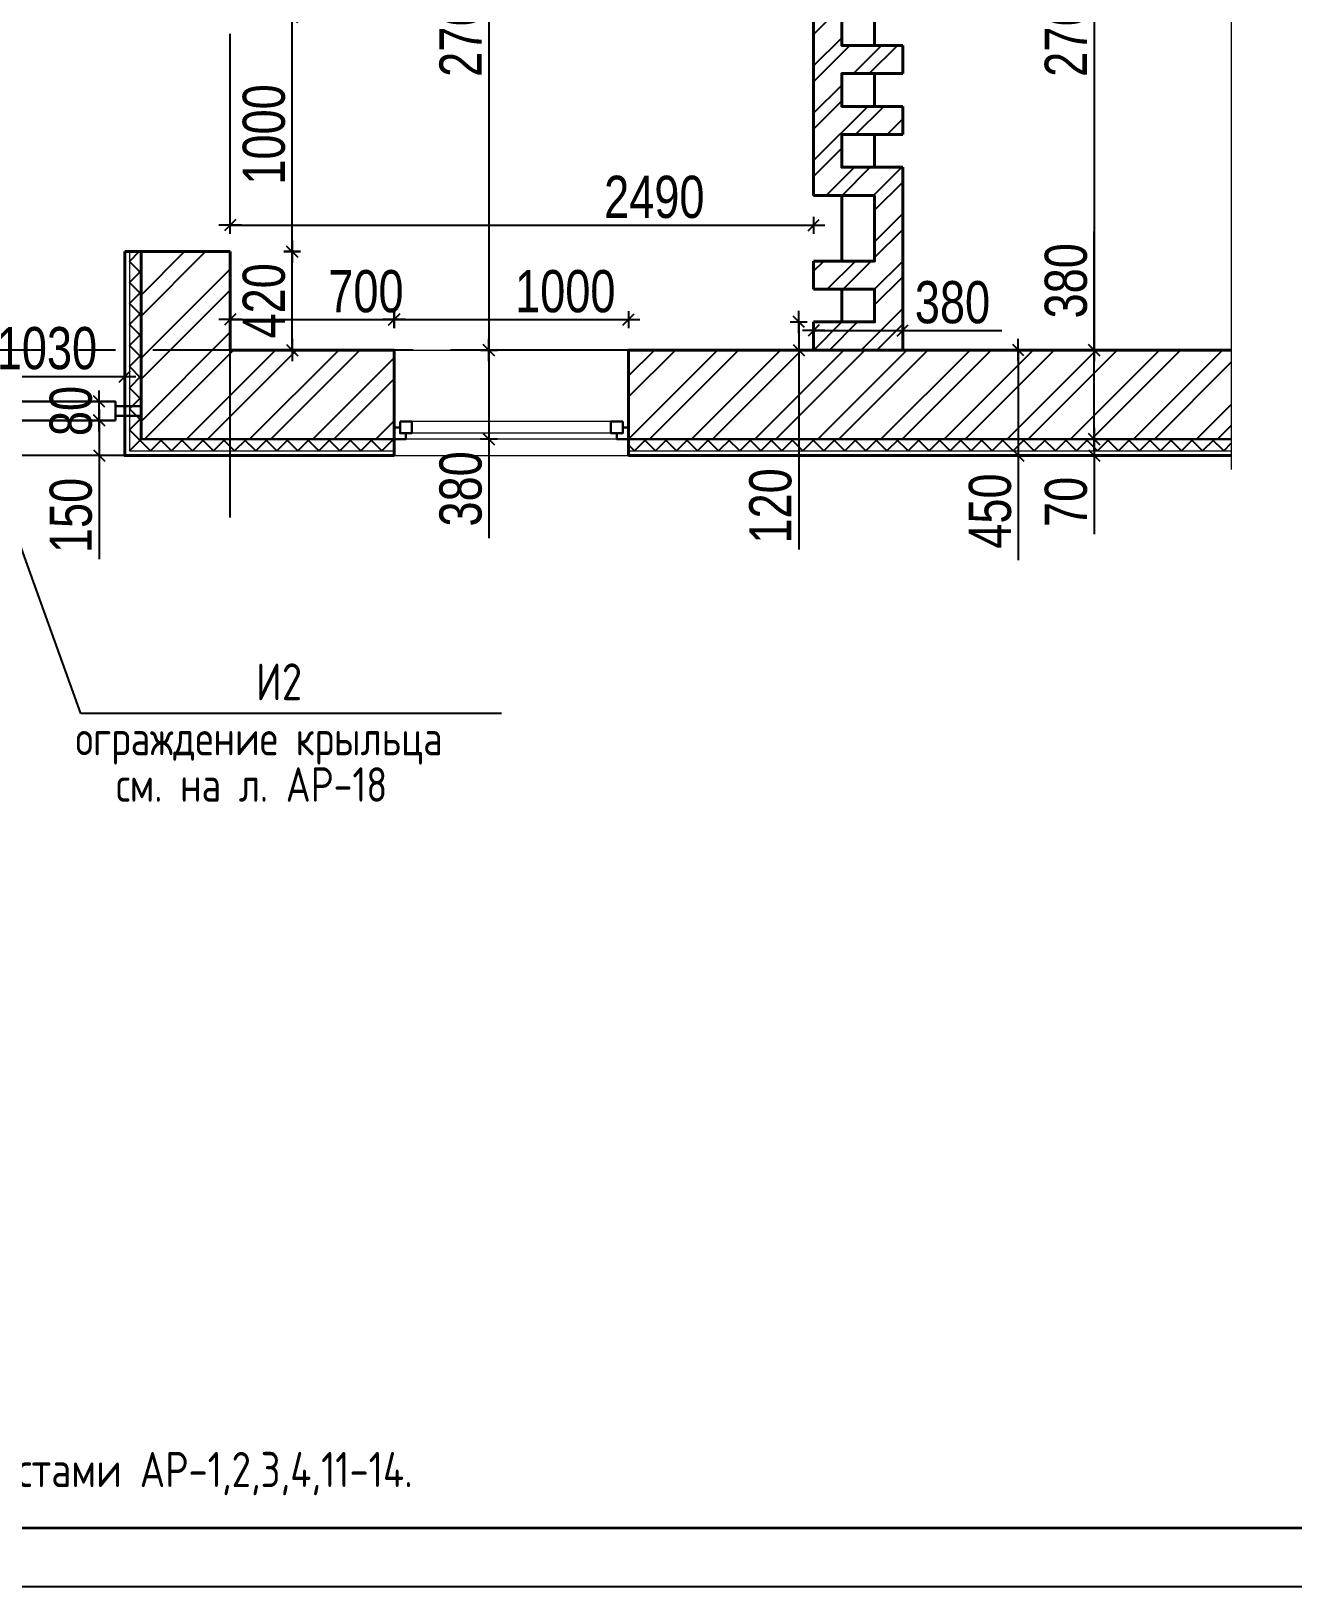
# Model space of a CAD drawing. Extents: x -12289450 to -10763036, y -7834513 to -6150123.
# Drawn here: x -11104775 to -11099391, y -7687111 to -7680473 of the extents above; entities that cross this region are included whole.
import ezdxf

# ---------------------------------------------------------------- set-up
doc = ezdxf.new("R2010")
doc.units = 0
doc.header["$LTSCALE"] = 25
doc.header["$PDMODE"] = 35
doc.linetypes.add('CENTER', pattern=[50.8, 31.75, -6.35, 6.35, -6.35])
doc.layers.get('DefPoints').update_dxf_attribs({"color": 10, "lineweight": 30})
for name, color, linetype in [('004-ВСПЛИНИИ', 15, 'Continuous'), ('005-РАЗМЕРЫ', 252, 'Continuous'), ('008-ШТРИХОВКА', 252, 'Continuous'), ('014-ОСИ', 251, 'CENTER'), ('Annotation - Text', 7, 'Continuous'), ('ArchiCAD', 7, 'Continuous'), ('Новое', 51, 'Continuous')]:
    doc.layers.add(name, color=color, linetype=linetype)
doc.layers.add('Окна ArchiCAD_Ном._пера__23', color=7, linetype='Continuous', lineweight=30, true_color=0xff6600)
doc.layers.add('Окна ArchiCAD_Ном._пера__3', color=7, linetype='Continuous', lineweight=15, true_color=0xff6600)
doc.layers.add('СТЕНЫ', color=5, linetype='Continuous', lineweight=40)
doc.styles.add('GOST 2.304', font='cs_gost2304.shx')
doc.styles.add('TXT0', font='txt', dxfattribs={"width": 0.8})
doc.dimstyles.new('Копия(2) 3 РАЗМЕРЫ 3', dxfattribs={"dimscale": 30, "dimtxt": 6, "dimasz": 0.08, "dimexe": 0, "dimexo": 0, "dimgap": 1, "dimtad": 1, "dimdec": 0, "dimzin": 0, "dimdsep": 46, "dimtxsty": 'TXT0', "dimblk1": 'A8MITTA', "dimblk2": 'A8MITTA', "dimsah": 1, "dimcen": 0.3, "dimse1": 1, "dimse2": 1, "dimadec": 0, "dimazin": 0, "dimtp": 6, "dimtm": 6, "dimtfac": 1, "dimtdec": 0, "dimtofl": 0, "dimtmove": 0, "dimatfit": 3, "dimldrblk": 'A8MITTA', "dimfxl": 0, "dimtolj": 1, "dimtzin": 0, "dimarcsym": 0})

# ---------------------------------------------------------------- blocks, each defined once
blk = doc.blocks.new('A8MITTA', base_point=(3180, 3140))
for p, q in [((3180, 3155), (3180, 3125)), ((3160, 3140), (3200, 3140)), ((3170, 3130), (3190, 3150))]:
    blk.add_line(p, q)
blk = doc.blocks.new('*D421')
at = {"layer": '005-РАЗМЕРЫ', "color": 0, "lineweight": -2, "ltscale": 1.2, "transparency": 16777216}
blk.add_line((-11102821.7, -7679076), (-11102821.7, -7681831.2), dxfattribs=at)
at = {"layer": 'DefPoints', "color": 0, "ltscale": 1.2, "transparency": 16777216}
for p in [(-11102821.7, -7679073.6), (-11102821.7, -7681833.6), (-11102727.6, -7681833.6)]:
    blk.add_point(p, dxfattribs=at)
at = {"layer": '005-РАЗМЕРЫ', "color": 0, "lineweight": -2, "ltscale": 1.2, "transparency": 16777216, "xscale": 2.4, "yscale": 2.4, "zscale": 2.4}
for p, rotation in [((-11102821.7, -7679073.6), 90), ((-11102821.7, -7681833.6), 270)]:
    blk.add_blockref('A8MITTA', p, dxfattribs=dict(at, rotation=rotation))
at = {"layer": '005-РАЗМЕРЫ', "color": 0, "ltscale": 1.2, "transparency": 16777216, "insert": (-11102941.7, -7680453.6), "char_height": 180, "attachment_point": 5, "rotation": 90, "style": 'TXT0'}
blk.add_mtext('\\A1;2760', dxfattribs=at)
blk = doc.blocks.new('*D422')
at = {"layer": '005-РАЗМЕРЫ', "color": 0, "lineweight": -2, "ltscale": 1.2, "transparency": 16777216}
for p, q in [((-11102821.7, -7681836), (-11102821.7, -7682211.2)), ((-11102821.7, -7682213.6), (-11102821.7, -7682636))]:
    blk.add_line(p, q, dxfattribs=at)
at = {"layer": 'DefPoints', "color": 0, "ltscale": 1.2, "transparency": 16777216}
for p in [(-11102821.7, -7681833.6), (-11103088.6, -7682213.6), (-11102821.7, -7682213.6)]:
    blk.add_point(p, dxfattribs=at)
at = {"layer": '005-РАЗМЕРЫ', "color": 0, "lineweight": -2, "ltscale": 1.2, "transparency": 16777216, "xscale": 2.4, "yscale": 2.4, "zscale": 2.4}
for p, rotation in [((-11102821.7, -7681833.6), 90), ((-11102821.7, -7682213.6), 270)]:
    blk.add_blockref('A8MITTA', p, dxfattribs=dict(at, rotation=rotation))
at = {"layer": '005-РАЗМЕРЫ', "color": 0, "ltscale": 1.2, "transparency": 16777216, "insert": (-11102941.7, -7682426), "char_height": 180, "attachment_point": 5, "rotation": 90, "style": 'TXT0'}
blk.add_mtext('\\A1;380', dxfattribs=at)
blk = doc.blocks.new('*D445')
at = {"layer": '005-РАЗМЕРЫ', "color": 0, "lineweight": -2, "ltscale": 1.2, "transparency": 16777216}
blk.add_line((-11103923.5, -7681301.1), (-11101438.3, -7681301.1), dxfattribs=at)
at = {"layer": 'DefPoints', "color": 0, "ltscale": 1.2, "transparency": 16777216}
for p in [(-11101435.9, -7681301.1), (-11103925.9, -7681385.6), (-11101435.9, -7681445.6)]:
    blk.add_point(p, dxfattribs=at)
at = {"layer": '005-РАЗМЕРЫ', "color": 0, "lineweight": -2, "ltscale": 1.2, "transparency": 16777216, "xscale": 2.4, "yscale": 2.4, "zscale": 2.4, "rotation": 180}
blk.add_blockref('A8MITTA', (-11103925.9, -7681301.1), dxfattribs=at)
at = {"layer": '005-РАЗМЕРЫ', "color": 0, "lineweight": -2, "ltscale": 1.2, "transparency": 16777216, "xscale": 2.4, "yscale": 2.4, "zscale": 2.4}
blk.add_blockref('A8MITTA', (-11101435.9, -7681301.1), dxfattribs=at)
at = {"layer": '005-РАЗМЕРЫ', "color": 0, "ltscale": 1.2, "transparency": 16777216, "insert": (-11102115.9, -7681181.1), "char_height": 180, "attachment_point": 5, "style": 'TXT0'}
blk.add_mtext('\\A1;2490', dxfattribs=at)
blk = doc.blocks.new('*D431')
at = {"layer": '005-РАЗМЕРЫ', "color": 0, "lineweight": -2, "ltscale": 1.2, "transparency": 16777216}
for p, q in [((-11101433.5, -7681750.5), (-11101058.3, -7681750.5)), ((-11101055.9, -7681750.5), (-11100633.5, -7681750.5))]:
    blk.add_line(p, q, dxfattribs=at)
at = {"layer": 'DefPoints', "color": 0, "ltscale": 1.2, "transparency": 16777216}
for p in [(-11101055.9, -7681750.5), (-11101435.9, -7681895.1), (-11101055.9, -7681895.1)]:
    blk.add_point(p, dxfattribs=at)
at = {"layer": '005-РАЗМЕРЫ', "color": 0, "lineweight": -2, "ltscale": 1.2, "transparency": 16777216, "xscale": 2.4, "yscale": 2.4, "zscale": 2.4, "rotation": 180}
blk.add_blockref('A8MITTA', (-11101435.9, -7681750.5), dxfattribs=at)
at = {"layer": '005-РАЗМЕРЫ', "color": 0, "lineweight": -2, "ltscale": 1.2, "transparency": 16777216, "xscale": 2.4, "yscale": 2.4, "zscale": 2.4}
blk.add_blockref('A8MITTA', (-11101055.9, -7681750.5), dxfattribs=at)
at = {"layer": '005-РАЗМЕРЫ', "color": 0, "ltscale": 1.2, "transparency": 16777216, "insert": (-11100843.5, -7681630.5), "char_height": 180, "attachment_point": 5, "style": 'TXT0'}
blk.add_mtext('\\A1;380', dxfattribs=at)
blk = doc.blocks.new('*D433')
at = {"layer": '005-РАЗМЕРЫ', "color": 0, "lineweight": -2, "ltscale": 1.2, "transparency": 16777216}
blk.add_line((-11100238.6, -7679076), (-11100238.6, -7681831.2), dxfattribs=at)
at = {"layer": 'DefPoints', "color": 0, "ltscale": 1.2, "transparency": 16777216}
for p in [(-11100238.6, -7679073.6), (-11100238.6, -7681833.6), (-11100238.6, -7681833.6)]:
    blk.add_point(p, dxfattribs=at)
at = {"layer": '005-РАЗМЕРЫ', "color": 0, "lineweight": -2, "ltscale": 1.2, "transparency": 16777216, "xscale": 2.4, "yscale": 2.4, "zscale": 2.4}
for p, rotation in [((-11100238.6, -7679073.6), 90), ((-11100238.6, -7681833.6), 270)]:
    blk.add_blockref('A8MITTA', p, dxfattribs=dict(at, rotation=rotation))
at = {"layer": '005-РАЗМЕРЫ', "color": 0, "ltscale": 1.2, "transparency": 16777216, "insert": (-11100358.6, -7680453.6), "char_height": 180, "attachment_point": 5, "rotation": 90, "style": 'TXT0'}
blk.add_mtext('\\A1;2760', dxfattribs=at)
blk = doc.blocks.new('*D434')
at = {"layer": '005-РАЗМЕРЫ', "color": 0, "lineweight": -2, "ltscale": 1.2, "transparency": 16777216}
for p, q in [((-11100562.5, -7681836), (-11100562.5, -7682281.2)), ((-11100562.5, -7682283.6), (-11100562.5, -7682730.7))]:
    blk.add_line(p, q, dxfattribs=at)
at = {"layer": 'DefPoints', "color": 0, "ltscale": 1.2, "transparency": 16777216}
for p in [(-11100637.8, -7681833.6), (-11100904.8, -7682283.6), (-11100562.5, -7682283.6)]:
    blk.add_point(p, dxfattribs=at)
at = {"layer": '005-РАЗМЕРЫ', "color": 0, "lineweight": -2, "ltscale": 1.2, "transparency": 16777216, "xscale": 2.4, "yscale": 2.4, "zscale": 2.4}
for p, rotation in [((-11100562.5, -7681833.6), 90), ((-11100562.5, -7682283.6), 270)]:
    blk.add_blockref('A8MITTA', p, dxfattribs=dict(at, rotation=rotation))
at = {"layer": '005-РАЗМЕРЫ', "color": 0, "ltscale": 1.2, "transparency": 16777216, "insert": (-11100682.5, -7682520.7), "char_height": 180, "attachment_point": 5, "rotation": 90, "style": 'TXT0'}
blk.add_mtext('\\A1;450', dxfattribs=at)
blk = doc.blocks.new('*D441')
at = {"layer": '005-РАЗМЕРЫ', "color": 0, "lineweight": -2, "ltscale": 1.2, "transparency": 16777216}
for p, q in [((-11100238.6, -7681833.6), (-11100238.6, -7681328.1)), ((-11100238.6, -7682211.2), (-11100238.6, -7681836))]:
    blk.add_line(p, q, dxfattribs=at)
at = {"layer": 'DefPoints', "color": 0, "ltscale": 1.2, "transparency": 16777216}
for p in [(-11100238.6, -7681833.6), (-11100238.6, -7682213.6), (-11100238.6, -7682213.6)]:
    blk.add_point(p, dxfattribs=at)
at = {"layer": '005-РАЗМЕРЫ', "color": 0, "lineweight": -2, "ltscale": 1.2, "transparency": 16777216, "xscale": 2.4, "yscale": 2.4, "zscale": 2.4}
for p, rotation in [((-11100238.6, -7681833.6), 90), ((-11100238.6, -7682213.6), 270)]:
    blk.add_blockref('A8MITTA', p, dxfattribs=dict(at, rotation=rotation))
at = {"layer": '005-РАЗМЕРЫ', "color": 0, "ltscale": 1.2, "transparency": 16777216, "insert": (-11100358.6, -7681538.1), "char_height": 180, "attachment_point": 5, "rotation": 90, "style": 'TXT0'}
blk.add_mtext('\\A1;380', dxfattribs=at)
blk = doc.blocks.new('*D442')
at = {"layer": '005-РАЗМЕРЫ', "color": 0, "lineweight": -2, "ltscale": 1.2, "transparency": 16777216}
for p, q in [((-11100238.6, -7682216), (-11100238.6, -7682281.2)), ((-11100238.6, -7682283.6), (-11100238.6, -7682619.6))]:
    blk.add_line(p, q, dxfattribs=at)
at = {"layer": 'DefPoints', "color": 0, "ltscale": 1.2, "transparency": 16777216}
for p in [(-11100119.3, -7682213.6), (-11100238.6, -7682283.6), (-11100119.3, -7682283.6)]:
    blk.add_point(p, dxfattribs=at)
at = {"layer": '005-РАЗМЕРЫ', "color": 0, "lineweight": -2, "ltscale": 1.2, "transparency": 16777216, "xscale": 2.4, "yscale": 2.4, "zscale": 2.4}
for p, rotation in [((-11100238.6, -7682213.6), 90), ((-11100238.6, -7682283.6), 270)]:
    blk.add_blockref('A8MITTA', p, dxfattribs=dict(at, rotation=rotation))
at = {"layer": '005-РАЗМЕРЫ', "color": 0, "ltscale": 1.2, "transparency": 16777216, "insert": (-11100358.6, -7682481.6), "char_height": 180, "attachment_point": 5, "rotation": 90, "style": 'TXT0'}
blk.add_mtext('\\A1;70', dxfattribs=at)
blk = doc.blocks.new('*D469')
at = {"layer": '005-РАЗМЕРЫ', "color": 0, "lineweight": -2, "ltscale": 1.2, "transparency": 16777216}
blk.add_line((-11105403.5, -7681946.5), (-11104378.3, -7681946.5), dxfattribs=at)
at = {"layer": 'DefPoints', "color": 0, "ltscale": 1.2, "transparency": 16777216}
for p in [(-11104375.9, -7681946.5), (-11105405.9, -7682053.6), (-11104375.9, -7682053.6)]:
    blk.add_point(p, dxfattribs=at)
at = {"layer": '005-РАЗМЕРЫ', "color": 0, "lineweight": -2, "ltscale": 1.2, "transparency": 16777216, "xscale": 2.4, "yscale": 2.4, "zscale": 2.4, "rotation": 180}
blk.add_blockref('A8MITTA', (-11105405.9, -7681946.5), dxfattribs=at)
at = {"layer": '005-РАЗМЕРЫ', "color": 0, "lineweight": -2, "ltscale": 1.2, "transparency": 16777216, "xscale": 2.4, "yscale": 2.4, "zscale": 2.4}
blk.add_blockref('A8MITTA', (-11104375.9, -7681946.5), dxfattribs=at)
at = {"layer": '005-РАЗМЕРЫ', "color": 0, "ltscale": 1.2, "transparency": 16777216, "insert": (-11104707.9, -7681826.5), "char_height": 180, "attachment_point": 5, "style": 'TXT0'}
blk.add_mtext('\\A1;1030', dxfattribs=at)
blk = doc.blocks.new('*D478')
at = {"layer": '005-РАЗМЕРЫ', "color": 0, "lineweight": -2, "ltscale": 1.2, "transparency": 16777216}
blk.add_line((-11103661.2, -7681831.2), (-11103661.2, -7681416), dxfattribs=at)
at = {"layer": 'DefPoints', "color": 0, "ltscale": 1.2, "transparency": 16777216}
for p in [(-11103925.8, -7681413.6), (-11103661.2, -7681413.6), (-11103925.9, -7681833.6)]:
    blk.add_point(p, dxfattribs=at)
at = {"layer": '005-РАЗМЕРЫ', "color": 0, "lineweight": -2, "ltscale": 1.2, "transparency": 16777216, "xscale": 2.4, "yscale": 2.4, "zscale": 2.4}
for p, rotation in [((-11103661.2, -7681413.6), 90), ((-11103661.2, -7681833.6), 270)]:
    blk.add_blockref('A8MITTA', p, dxfattribs=dict(at, rotation=rotation))
at = {"layer": '005-РАЗМЕРЫ', "color": 0, "ltscale": 1.2, "transparency": 16777216, "insert": (-11103781.2, -7681623.6), "char_height": 180, "attachment_point": 5, "rotation": 90, "style": 'TXT0'}
blk.add_mtext('\\A1;420', dxfattribs=at)
blk = doc.blocks.new('*D479')
at = {"layer": '005-РАЗМЕРЫ', "color": 0, "lineweight": -2, "ltscale": 1.2, "transparency": 16777216}
blk.add_line((-11103661.2, -7681411.2), (-11103661.2, -7680416), dxfattribs=at)
at = {"layer": 'DefPoints', "color": 0, "ltscale": 1.2, "transparency": 16777216}
for p in [(-11103925.8, -7680413.6), (-11103661.2, -7680413.6), (-11103925.8, -7681413.6)]:
    blk.add_point(p, dxfattribs=at)
at = {"layer": '005-РАЗМЕРЫ', "color": 0, "lineweight": -2, "ltscale": 1.2, "transparency": 16777216, "xscale": 2.4, "yscale": 2.4, "zscale": 2.4}
for p, rotation in [((-11103661.2, -7680413.6), 90), ((-11103661.2, -7681413.6), 270)]:
    blk.add_blockref('A8MITTA', p, dxfattribs=dict(at, rotation=rotation))
at = {"layer": '005-РАЗМЕРЫ', "color": 0, "ltscale": 1.2, "transparency": 16777216, "insert": (-11103781.2, -7680913.6), "char_height": 180, "attachment_point": 5, "rotation": 90, "style": 'TXT0'}
blk.add_mtext('\\A1;1000', dxfattribs=at)
blk = doc.blocks.new('*D482')
at = {"layer": '005-РАЗМЕРЫ', "color": 0, "lineweight": -2, "ltscale": 1.2, "transparency": 16777216}
for p, q in [((-11101499.6, -7681716), (-11101499.6, -7681831.2)), ((-11101499.6, -7681833.6), (-11101499.6, -7682684.6))]:
    blk.add_line(p, q, dxfattribs=at)
at = {"layer": 'DefPoints', "color": 0, "ltscale": 1.2, "transparency": 16777216}
for p in [(-11101499.6, -7681713.6), (-11101435.9, -7681713.6), (-11101435.9, -7681833.6)]:
    blk.add_point(p, dxfattribs=at)
at = {"layer": '005-РАЗМЕРЫ', "color": 0, "lineweight": -2, "ltscale": 1.2, "transparency": 16777216, "xscale": 2.4, "yscale": 2.4, "zscale": 2.4}
for p, rotation in [((-11101499.6, -7681713.6), 90), ((-11101499.6, -7681833.6), 270)]:
    blk.add_blockref('A8MITTA', p, dxfattribs=dict(at, rotation=rotation))
at = {"layer": '005-РАЗМЕРЫ', "color": 0, "ltscale": 1.2, "transparency": 16777216, "insert": (-11101619.6, -7682498.6), "char_height": 180, "attachment_point": 5, "rotation": 90, "style": 'TXT0'}
blk.add_mtext('\\A1;120', dxfattribs=at)
blk = doc.blocks.new('*D491')
at = {"layer": '005-РАЗМЕРЫ', "color": 0, "lineweight": -2, "ltscale": 1.2, "transparency": 16777216}
for p, q in [((-11104485.2, -7682136), (-11104485.2, -7682281.2)), ((-11104485.2, -7682283.6), (-11104485.2, -7682725.4))]:
    blk.add_line(p, q, dxfattribs=at)
at = {"layer": 'DefPoints', "color": 0, "ltscale": 1.2, "transparency": 16777216}
for p in [(-11104436, -7682133.6), (-11104485.2, -7682283.6), (-11104436, -7682283.6)]:
    blk.add_point(p, dxfattribs=at)
at = {"layer": '005-РАЗМЕРЫ', "color": 0, "lineweight": -2, "ltscale": 1.2, "transparency": 16777216, "xscale": 2.4, "yscale": 2.4, "zscale": 2.4}
for p, rotation in [((-11104485.2, -7682133.6), 90), ((-11104485.2, -7682283.6), 270)]:
    blk.add_blockref('A8MITTA', p, dxfattribs=dict(at, rotation=rotation))
at = {"layer": '005-РАЗМЕРЫ', "color": 0, "ltscale": 1.2, "transparency": 16777216, "insert": (-11104605.2, -7682539.4), "char_height": 180, "attachment_point": 5, "rotation": 90, "style": 'TXT0'}
blk.add_mtext('\\A1;150', dxfattribs=at)
blk = doc.blocks.new('*D492')
at = {"layer": '005-РАЗМЕРЫ', "color": 0, "lineweight": -2, "ltscale": 1.2, "transparency": 16777216}
blk.add_line((-11103923.5, -7681703.5), (-11103228.3, -7681703.5), dxfattribs=at)
at = {"layer": 'DefPoints', "color": 0, "ltscale": 1.2, "transparency": 16777216}
for p in [(-11103225.9, -7681703.5), (-11103925.9, -7681833.6), (-11103225.9, -7681833.6)]:
    blk.add_point(p, dxfattribs=at)
at = {"layer": '005-РАЗМЕРЫ', "color": 0, "lineweight": -2, "ltscale": 1.2, "transparency": 16777216, "xscale": 2.4, "yscale": 2.4, "zscale": 2.4, "rotation": 180}
blk.add_blockref('A8MITTA', (-11103925.9, -7681703.5), dxfattribs=at)
at = {"layer": '005-РАЗМЕРЫ', "color": 0, "lineweight": -2, "ltscale": 1.2, "transparency": 16777216, "xscale": 2.4, "yscale": 2.4, "zscale": 2.4}
blk.add_blockref('A8MITTA', (-11103225.9, -7681703.5), dxfattribs=at)
at = {"layer": '005-РАЗМЕРЫ', "color": 0, "ltscale": 1.2, "transparency": 16777216, "insert": (-11103346.5, -7681583.5), "char_height": 180, "attachment_point": 5, "style": 'TXT0'}
blk.add_mtext('\\A1;700', dxfattribs=at)
blk = doc.blocks.new('*D493')
at = {"layer": '005-РАЗМЕРЫ', "color": 0, "lineweight": -2, "ltscale": 1.2, "transparency": 16777216}
blk.add_line((-11103223.5, -7681703.5), (-11102228.3, -7681703.5), dxfattribs=at)
at = {"layer": 'DefPoints', "color": 0, "ltscale": 1.2, "transparency": 16777216}
for p in [(-11102225.9, -7681703.5), (-11103225.9, -7681833.6), (-11102225.9, -7681833.6)]:
    blk.add_point(p, dxfattribs=at)
at = {"layer": '005-РАЗМЕРЫ', "color": 0, "lineweight": -2, "ltscale": 1.2, "transparency": 16777216, "xscale": 2.4, "yscale": 2.4, "zscale": 2.4, "rotation": 180}
blk.add_blockref('A8MITTA', (-11103225.9, -7681703.5), dxfattribs=at)
at = {"layer": '005-РАЗМЕРЫ', "color": 0, "lineweight": -2, "ltscale": 1.2, "transparency": 16777216, "xscale": 2.4, "yscale": 2.4, "zscale": 2.4}
blk.add_blockref('A8MITTA', (-11102225.9, -7681703.5), dxfattribs=at)
at = {"layer": '005-РАЗМЕРЫ', "color": 0, "ltscale": 1.2, "transparency": 16777216, "insert": (-11102495.8, -7681583.5), "char_height": 180, "attachment_point": 5, "style": 'TXT0'}
blk.add_mtext('\\A1;1000', dxfattribs=at)
blk = doc.blocks.new('*D593')
at = {"layer": '005-РАЗМЕРЫ', "color": 0, "lineweight": -2, "ltscale": 1.2, "transparency": 16777216}
blk.add_line((-11104485.2, -7682131.2), (-11104485.2, -7682056), dxfattribs=at)
at = {"layer": 'DefPoints', "color": 0, "ltscale": 1.2, "transparency": 16777216}
for p in [(-11104521.2, -7682053.6), (-11104485.2, -7682053.6), (-11104521.2, -7682133.6)]:
    blk.add_point(p, dxfattribs=at)
at = {"layer": '005-РАЗМЕРЫ', "color": 0, "lineweight": -2, "ltscale": 1.2, "transparency": 16777216, "xscale": 2.4, "yscale": 2.4, "zscale": 2.4}
for p, rotation in [((-11104485.2, -7682053.6), 90), ((-11104485.2, -7682133.6), 270)]:
    blk.add_blockref('A8MITTA', p, dxfattribs=dict(at, rotation=rotation))
at = {"layer": '005-РАЗМЕРЫ', "color": 0, "ltscale": 1.2, "transparency": 16777216, "insert": (-11104605.2, -7682093.6), "char_height": 180, "attachment_point": 5, "rotation": 90, "style": 'TXT0'}
blk.add_mtext('\\A1;80', dxfattribs=at)

msp = doc.modelspace()

# ---------------------------------------------------------------- hatches: boundary and pattern name
at = {"layer": '008-ШТРИХОВКА', "ltscale": 3}
h = msp.add_hatch(dxfattribs=at)
h.set_pattern_fill('ANSI32', color=256, scale=20)
h.set_pattern_definition([(45, (-11141080.6, -7438998.03), (-134.70384, 134.70384), []), (45, (-11140990.79, -7438998.03), (-134.70384, 134.70384), [])])
h.paths.add_polyline_path([(-11105425.9, -7674553.6), (-11105805.9, -7674553.6), (-11105805.9, -7674933.6), (-11105425.9, -7674933.6)])
h.paths.add_polyline_path([(-11105425.9, -7674933.6), (-11105805.9, -7674933.6), (-11105805.9, -7675483.6), (-11105425.5, -7675483.6), (-11105425.9, -7675333.6)])
h.paths.add_polyline_path([(-11105425.9, -7676633.6), (-11105425.9, -7676483.6), (-11105805.5, -7676483.6), (-11105805.9, -7677033.6), (-11105425.9, -7677033.6)])
h.paths.add_polyline_path([(-11105425.9, -7677033.6), (-11105805.9, -7677033.6), (-11105805.9, -7677413.6), (-11105425.9, -7677413.6)])
h.paths.add_polyline_path([(-11103925.9, -7677033.6), (-11104075.9, -7677033.6), (-11104375.9, -7677033.6), (-11105425.9, -7677033.6), (-11105425.9, -7677413.6), (-11104305.9, -7677413.6), (-11104305.9, -7677633.6), (-11103925.9, -7677633.6)])
h.paths.add_polyline_path([(-11103925.9, -7677633.6), (-11104305.9, -7677633.6), (-11104305.9, -7677773.6), (-11103925.9, -7677773.6)])
h.paths.add_polyline_path([(-11103925.9, -7678773.6), (-11104305.9, -7678773.6), (-11104305.9, -7680413.6), (-11103925.9, -7680413.6)])
h.paths.add_polyline_path([(-11103925.9, -7681413.6), (-11104305.9, -7681413.6), (-11104305.9, -7681833.6), (-11103925.9, -7681833.6)])
h.paths.add_polyline_path([(-11103925.9, -7681833.6), (-11104305.9, -7681833.6), (-11104305.9, -7682213.6), (-11103925.9, -7682213.6)])
h.paths.add_polyline_path([(-11103225.9, -7681833.6), (-11103925.9, -7681833.6), (-11103925.9, -7682213.6), (-11103225.9, -7682213.6), (-11103225.9, -7682163.6)])
h.paths.add_polyline_path([(-11099652.1, -7682213.6), (-11099652.1, -7681833.6), (-11102225.9, -7681833.6), (-11102225.9, -7682213.6)])
h.paths.add_polyline_path([(-11103925.9, -7674323.9), (-11104305.9, -7674323.9), (-11104305.9, -7674553.6), (-11105425.9, -7674553.6), (-11105425.9, -7674933.6), (-11103925.9, -7674933.6)])
h = msp.add_hatch(dxfattribs=at)
h.set_pattern_fill('ANSI32', color=256, scale=15)
h.set_pattern_definition([(45, (-11101435.9, -7681833.62), (-101.028, 101.028), []), (45, (-11101368.54, -7681833.62), (-101.028, 101.028), [])])
h.paths.add_polyline_path([(-11101055.9, -7680013.6), (-11101435.9, -7680013.6), (-11101435.9, -7681173.6), (-11101315.9, -7681173.6), (-11101175.9, -7681173.6), (-11101175.9, -7681453.6), (-11101315.9, -7681453.6), (-11101435.9, -7681453.6), (-11101435.9, -7681573.6), (-11101315.9, -7681573.6), (-11101175.9, -7681573.6), (-11101175.9, -7681713.6), (-11101315.9, -7681713.6), (-11101435.9, -7681713.6), (-11101435.9, -7681833.6), (-11101055.9, -7681833.6), (-11101055.9, -7681053.6), (-11101175.9, -7681053.6), (-11101315.9, -7681053.6), (-11101315.9, -7680913.6), (-11101175.9, -7680913.6), (-11101055.9, -7680913.6), (-11101055.9, -7680793.6), (-11101175.9, -7680793.6), (-11101315.9, -7680793.6), (-11101315.9, -7680653.6), (-11101175.9, -7680653.6), (-11101055.9, -7680653.6), (-11101055.9, -7680533.6), (-11101175.9, -7680533.6), (-11101315.9, -7680533.6), (-11101315.9, -7680393.6), (-11101175.9, -7680393.6), (-11101055.9, -7680393.6)])
h = msp.add_hatch(dxfattribs=at)
h.set_pattern_fill('ANSI37', color=256, scale=20, style=0)
h.set_pattern_definition([(45, (-11104355.89, -7682263.62), (-44.9013, 44.9013), []), (135, (-11104355.89, -7682263.62), (-44.9013, -44.9013), [])])
h.paths.add_polyline_path([(-11103225.9, -7682213.6), (-11103925.9, -7682213.6), (-11103925.9, -7682263.6), (-11103225.9, -7682263.6)])
h.paths.add_polyline_path([(-11103925.9, -7682213.6), (-11104305.9, -7682213.6), (-11104305.9, -7681833.6), (-11104355.9, -7681833.6), (-11104355.9, -7682263.6), (-11103925.9, -7682263.6)])
h.paths.add_polyline_path([(-11104305.9, -7681413.6), (-11104355.9, -7681413.6), (-11104355.9, -7681833.6), (-11104305.9, -7681833.6)])
h.paths.add_polyline_path([(-11099652.1, -7682263.6), (-11099652.1, -7682213.6), (-11102225.9, -7682213.6), (-11102225.9, -7682263.6)])

# ---------------------------------------------------------------- linework, layer by layer
at = {"lineweight": 25, "ltscale": 20}
msp.add_line((-11102767.9, -7683384.3), (-11104563, -7683384.3), dxfattribs=at)
msp.add_lwpolyline([(-11104563, -7683384.3), (-11105013.5, -7682133.6)], dxfattribs=at)
at = {"layer": '004-ВСПЛИНИИ', "color": 0, "lineweight": 0}
msp.add_lwpolyline([(-11099652.1, -7682343.4), (-11099652.1, -7678117.1), (-11099551, -7678074.8), (-11099752.3, -7678060.7), (-11099652.1, -7678024.6), (-11099652.1, -7674323.9)], dxfattribs=at)
at = {"layer": '004-ВСПЛИНИИ', "color": 12, "lineweight": 30}
msp.add_lwpolyline([(-11104415.9, -7682133.6), (-11104415.9, -7682053.6), (-11105385.9, -7682053.6), (-11105385.9, -7682133.6)], close=True, dxfattribs=at)
msp.add_lwpolyline([(-11104415.9, -7682113.6), (-11104415.9, -7682073.6), (-11104305.9, -7682073.6), (-11104305.9, -7682113.6), (-11104415.9, -7682113.6)], dxfattribs=at)
at = {"layer": '014-ОСИ'}
for points in [[(-11103925.9, -7682548.1), (-11103925.5, -7673749.5)], [(-11099652.1, -7681833.6), (-11107878.8, -7681833.6)]]:
    msp.add_lwpolyline(points, dxfattribs=at)
at = {"layer": 'ArchiCAD', "color": 7, "linetype": 'Continuous', "lineweight": 35}
msp.add_lwpolyline([(-11108519.1, -7672511.3), (-11088769.2, -7672511.3), (-11088769.2, -7686861.2), (-11108519.1, -7686861.2)], close=True, dxfattribs=at)
msp.add_lwpolyline([(-11108519.1, -7672511.3), (-11088769.2, -7672511.3), (-11088769.2, -7686861.2), (-11108519.1, -7686861.2)], close=True, dxfattribs=at)
at = {"layer": 'Новое', "color": 7, "linetype": 'Continuous'}
msp.add_lwpolyline([(-11109519.1, -7672261.3), (-11088519.2, -7672261.3), (-11088519.2, -7687111.2), (-11109519.1, -7687111.2)], close=True, dxfattribs=at)
msp.add_lwpolyline([(-11109519.1, -7672261.3), (-11088519.2, -7672261.3), (-11088519.2, -7687111.2), (-11109519.1, -7687111.2)], close=True, dxfattribs=at)
at = {"layer": 'Окна ArchiCAD_Ном._пера__23', "linetype": 'Continuous'}
for points in [[(-11103200.9, -7682163.6), (-11103225.9, -7682163.6), (-11103225.9, -7682213.6), (-11103175.9, -7682213.6), (-11103175.9, -7682188.6), (-11103200.9, -7682188.6), (-11103200.9, -7682163.6)], [(-11102250.9, -7682163.6), (-11102225.9, -7682163.6), (-11102225.9, -7682213.6), (-11102275.9, -7682213.6), (-11102275.9, -7682188.6), (-11102250.9, -7682188.6), (-11102250.9, -7682163.6)]]:
    msp.add_lwpolyline(points, dxfattribs=at)
for points in [[(-11103200.9, -7682138.6), (-11103150.9, -7682138.6), (-11103150.9, -7682188.6), (-11103200.9, -7682188.6)], [(-11102250.9, -7682138.6), (-11102300.9, -7682138.6), (-11102300.9, -7682188.6), (-11102250.9, -7682188.6)]]:
    msp.add_lwpolyline(points, close=True, dxfattribs=at)
at = {"layer": 'Окна ArchiCAD_Ном._пера__3', "linetype": 'Continuous'}
for p, q in [((-11102300.9, -7682138.6), (-11103150.9, -7682138.6)), ((-11102275.9, -7682213.6), (-11103175.9, -7682213.6)), ((-11102300.9, -7682188.6), (-11103150.9, -7682188.6))]:
    msp.add_line(p, q, dxfattribs=at)
at = {"layer": 'СТЕНЫ', "color": 44, "ltscale": 0.3, "true_color": 0xab6317}
for p, q in [((-11101175.9, -7680533.6), (-11101055.9, -7680533.6)), ((-11101055.9, -7680533.6), (-11101175.9, -7680533.6)), ((-11101055.9, -7680533.6), (-11101055.9, -7680653.6)), ((-11101055.9, -7680653.6), (-11101175.9, -7680653.6)), ((-11101055.9, -7680793.6), (-11101175.9, -7680793.6)), ((-11101055.9, -7680913.6), (-11101175.9, -7680913.6)), ((-11101055.9, -7681053.6), (-11101175.9, -7681053.6)), ((-11101315.9, -7681173.6), (-11101435.9, -7681173.6)), ((-11101315.9, -7681453.6), (-11101435.9, -7681453.6)), ((-11101315.9, -7681573.6), (-11101435.9, -7681573.6)), ((-11101315.9, -7681713.6), (-11101435.9, -7681713.6)), ((-11101435.9, -7681833.6), (-11101055.9, -7681833.6))]:
    msp.add_line(p, q, dxfattribs=at)
at = {"layer": 'СТЕНЫ', "ltscale": 3}
for p, q in [((-11104375.9, -7681413.6), (-11103925.9, -7681413.6)), ((-11103925.9, -7681413.6), (-11103925.9, -7681833.6)), ((-11103925.9, -7681833.6), (-11103225.9, -7681833.6)), ((-11103225.9, -7681833.6), (-11103225.9, -7682283.6)), ((-11102225.9, -7681833.6), (-11102225.9, -7682283.6))]:
    msp.add_line(p, q, dxfattribs=at)
at = {"layer": 'СТЕНЫ', "lineweight": 30, "ltscale": 3}
for p, q in [((-11104305.9, -7682213.6), (-11104305.9, -7681413.6)), ((-11103225.9, -7682213.6), (-11104305.9, -7682213.6))]:
    msp.add_line(p, q, dxfattribs=at)
at = {"layer": 'СТЕНЫ', "lineweight": 25, "ltscale": 3}
msp.add_lwpolyline([(-11104305.9, -7682283.6), (-11105875.9, -7682283.6), (-11105875.9, -7677413.6)], dxfattribs=at)
at = {"layer": 'СТЕНЫ', "color": 44, "ltscale": 0.3, "true_color": 0xab6317}
for points in [[(-11101435.9, -7681173.6), (-11101435.9, -7680013.6)], [(-11101055.9, -7680653.6), (-11101055.9, -7680533.6)], [(-11101055.9, -7680913.6), (-11101055.9, -7680793.6)], [(-11101055.9, -7681833.6), (-11101055.9, -7681053.6)], [(-11101435.9, -7681573.6), (-11101435.9, -7681453.6)], [(-11101435.9, -7681833.6), (-11101435.9, -7681713.6)]]:
    msp.add_lwpolyline(points, dxfattribs=at)
for points in [[(-11101175.9, -7680393.6), (-11101175.9, -7680533.6), (-11101315.9, -7680533.6), (-11101315.9, -7680393.6)], [(-11101175.9, -7680653.6), (-11101175.9, -7680793.6), (-11101315.9, -7680793.6), (-11101315.9, -7680653.6)], [(-11101175.9, -7680913.6), (-11101175.9, -7681053.6), (-11101315.9, -7681053.6), (-11101315.9, -7680913.6)], [(-11101175.9, -7681173.6), (-11101175.9, -7681453.6), (-11101315.9, -7681453.6), (-11101315.9, -7681173.6)], [(-11101175.9, -7681573.6), (-11101175.9, -7681713.6), (-11101315.9, -7681713.6), (-11101315.9, -7681573.6)]]:
    msp.add_lwpolyline(points, close=True, dxfattribs=at)
at = {"layer": 'СТЕНЫ', "ltscale": 3}
for points in [[(-11104375.9, -7681413.6), (-11104375.9, -7682283.6), (-11103225.9, -7682283.6)], [(-11104305.9, -7681413.6), (-11104305.9, -7682213.6)], [(-11103925.9, -7681593.6), (-11103925.9, -7681833.6)], [(-11102225.9, -7681833.6), (-11100715.9, -7681833.6)], [(-11100715.9, -7681833.6), (-11099652.1, -7681833.6)], [(-11102225.9, -7682283.6), (-11100715.9, -7682283.6)], [(-11100715.9, -7682283.6), (-11099652.1, -7682283.6)]]:
    msp.add_lwpolyline(points, dxfattribs=at)
at = {"layer": 'СТЕНЫ', "lineweight": 9, "ltscale": 3}
for points in [[(-11104355.9, -7681413.6), (-11104355.9, -7682263.6), (-11103225.9, -7682263.6)], [(-11103225.9, -7681833.6), (-11102225.9, -7681833.6)], [(-11103225.9, -7682283.6), (-11102225.9, -7682283.6)], [(-11102225.9, -7682263.6), (-11100715.9, -7682263.6)], [(-11100715.9, -7682263.6), (-11099652.1, -7682263.6)]]:
    msp.add_lwpolyline(points, dxfattribs=at)
at = {"layer": 'СТЕНЫ', "lineweight": 30, "ltscale": 3}
msp.add_lwpolyline([(-11102225.9, -7682213.6), (-11099652.1, -7682213.6)], dxfattribs=at)

# ---------------------------------------------------------------- texts
at = {"layer": 'Annotation - Text', "color": 0, "lineweight": 25, "style": 'GOST 2.304'}
for s, height, p in [('И2', 157.5, (-11103816.5, -7683327.9)), ('ограждение крыльца', 147, (-11104586.4, -7683562.7)), ('см. на л. АР-18', 147, (-11104413.4, -7683760.9)), ('1. Данный лист рассматривать совместно с листами АР-1,2,3,4,11-14.', 150, (-11108424.2, -7686685.4))]:
    msp.add_text(s, height=height, dxfattribs=at).set_placement(p)

# ---------------------------------------------------------------- dimensions: what is measured, and where the dimension line sits
at = {"layer": '005-РАЗМЕРЫ', "ltscale": 1.2}
for base, p1, p2, picture, middle in [((-11102821.7, -7681833.6), (-11102821.7, -7679073.6), (-11102727.6, -7681833.6), '*D421', (-11102941.7, -7680453.6)), ((-11100238.6, -7681833.6), (-11100238.6, -7679073.6), (-11100238.6, -7681833.6), '*D433', (-11100358.6, -7680453.6)), ((-11103661.2, -7680413.6), (-11103925.8, -7681413.6), (-11103925.8, -7680413.6), '*D479', (-11103781.2, -7680913.6)), ((-11102821.7, -7682213.6), (-11102821.7, -7681833.6), (-11103088.6, -7682213.6), '*D422', (-11102941.7, -7682426))]:
    dim = msp.add_linear_dim(base=base, p1=p1, p2=p2, angle=90, dimstyle='Копия(2) 3 РАЗМЕРЫ 3', dxfattribs=at)
    dim.commit()
    dim.dimension.update_dxf_attribs({"geometry": picture, "text_midpoint": middle})
for base, p1, p2, picture, middle in [((-11101435.9, -7681301.1), (-11103925.9, -7681385.6), (-11101435.9, -7681445.6), '*D445', (-11102115.9, -7681301.1)), ((-11103225.9, -7681703.5), (-11103925.9, -7681833.6), (-11103225.9, -7681833.6), '*D492', (-11103346.5, -7681703.5)), ((-11102225.9, -7681703.5), (-11103225.9, -7681833.6), (-11102225.9, -7681833.6), '*D493', (-11102495.8, -7681703.5)), ((-11101055.9, -7681750.5), (-11101435.9, -7681895.1), (-11101055.9, -7681895.1), '*D431', (-11100843.5, -7681750.5)), ((-11104375.9, -7681946.5), (-11105405.9, -7682053.6), (-11104375.9, -7682053.6), '*D469', (-11104707.9, -7681946.5))]:
    dim = msp.add_linear_dim(base=base, p1=p1, p2=p2, dimstyle='Копия(2) 3 РАЗМЕРЫ 3', dxfattribs=at)
    dim.commit()
    dim.dimension.update_dxf_attribs({"geometry": picture, "text_midpoint": middle, "dimtype": 160})
for base, p1, p2, angle, picture, middle in [((-11103661.2, -7681413.6), (-11103925.9, -7681833.6), (-11103925.8, -7681413.6), 90, '*D478', (-11103661.2, -7681623.6)), ((-11100238.6, -7682213.6), (-11100238.6, -7681833.6), (-11100238.6, -7682213.6), 270, '*D441', (-11100238.6, -7681538.1)), ((-11101499.6, -7681713.6), (-11101435.9, -7681833.6), (-11101435.9, -7681713.6), 90, '*D482', (-11101499.6, -7682498.6)), ((-11100562.5, -7682283.6), (-11100637.8, -7681833.6), (-11100904.8, -7682283.6), 90, '*D434', (-11100562.5, -7682520.7)), ((-11104485.2, -7682053.6), (-11104521.2, -7682133.6), (-11104521.2, -7682053.6), 90, '*D593', (-11104485.2, -7682093.6)), ((-11104485.2, -7682283.6), (-11104436, -7682133.6), (-11104436, -7682283.6), 90, '*D491', (-11104485.2, -7682539.4)), ((-11100238.6, -7682283.6), (-11100119.3, -7682213.6), (-11100119.3, -7682283.6), 270, '*D442', (-11100238.6, -7682481.6))]:
    dim = msp.add_linear_dim(base=base, p1=p1, p2=p2, angle=angle, dimstyle='Копия(2) 3 РАЗМЕРЫ 3', dxfattribs=at)
    dim.commit()
    dim.dimension.update_dxf_attribs({"geometry": picture, "text_midpoint": middle, "dimtype": 160})

doc.saveas('drawing.dxf')
